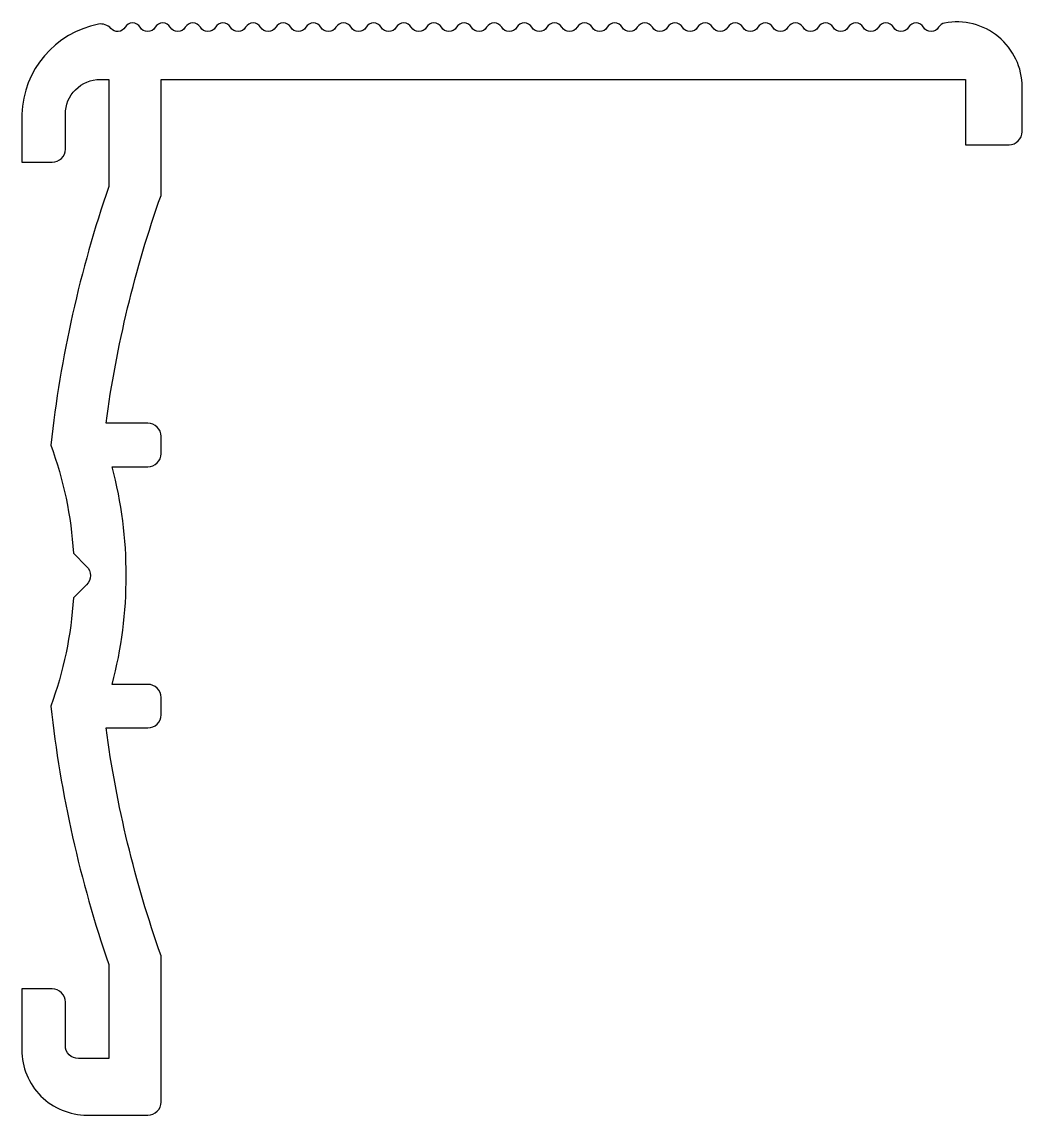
# Model space of a CAD drawing. Extents: x 171.4 to 194.4, y 220 to 245.1.
import ezdxf

# ---------------------------------------------------------------- set-up
doc = ezdxf.new("R2010")
doc.units = 0
doc.layers.get('0').update_dxf_attribs({"linetype": 'CONTINUOUS'})

msp = doc.modelspace()

# ---------------------------------------------------------------- linework, layer by layer
msp.add_lwpolyline([(186.288, 245.01, -0.57735), (185.942, 245.01, 0.57735), (185.595, 245.01, -0.57735), (185.249, 245.01, 0.57735), (184.903, 245.01, -0.57735), (184.556, 245.01, 0.57735), (184.21, 245.01, -0.57735), (183.863, 245.01, 0.57735), (183.517, 245.01, -0.57735), (183.17, 245.01, 0.57735), (182.824, 245.01, -0.57735), (182.478, 245.01, 0.57735), (182.131, 245.01, -0.57735), (181.785, 245.01, 0.57735), (181.438, 245.01, -0.57735), (181.092, 245.01, 0.57735), (180.746, 245.01, -0.57735), (180.399, 245.01, 0.57735), (180.053, 245.01, -0.57735), (179.706, 245.01, 0.57735), (179.36, 245.01, -0.57735), (179.014, 245.01, 0.57735), (178.667, 245.01, -0.57735), (178.321, 245.01, 0.57735), (177.974, 245.01, -0.57735), (177.628, 245.01, 0.57735), (177.281, 245.01, -0.57735), (176.935, 245.01, 0.57735), (176.589, 245.01, -0.57735), (176.242, 245.01, 0.57735), (175.896, 245.01, -0.57735), (175.549, 245.01, 0.57735), (175.203, 245.01, -0.57735), (174.857, 245.01, 0.57735), (174.51, 245.01, -0.57735), (174.164, 245.01, 0.57735), (173.817, 245.01, -0.518129), (173.492, 244.981, 0.270819), (173.206, 245.08, 0.349651), (171.444, 243.01), (171.444, 241.91), (172.144, 241.91, 0.414214), (172.444, 242.21), (172.444, 243.01, -0.414214), (173.244, 243.81), (173.444, 243.81), (173.444, 241.351, 0.055738), (172.109, 235.41, -0.07355), (172.629, 232.926), (172.932, 232.622, -0.414214), (172.932, 232.198), (172.629, 231.895, -0.07355), (172.109, 229.41, 0.055738), (173.444, 223.47), (173.444, 221.31), (172.744, 221.31, -0.414214), (172.444, 221.61), (172.444, 222.61, 0.414214), (172.144, 222.91), (171.444, 222.91), (171.444, 221.51, 0.414214), (172.944, 220.01), (174.344, 220.01, 0.414214), (174.644, 220.31), (174.644, 223.674, -0.051556), (173.379, 228.91), (174.344, 228.91, 0.414214), (174.644, 229.21), (174.644, 229.61, 0.414214), (174.344, 229.91), (173.522, 229.91, 0.128676), (173.522, 234.91), (174.344, 234.91, 0.414214), (174.644, 235.21), (174.644, 235.61, 0.414214), (174.344, 235.91), (173.379, 235.91, -0.051556), (174.644, 241.147), (174.644, 243.81), (193.144, 243.81), (193.144, 242.31), (194.144, 242.31, 0.414214), (194.444, 242.61), (194.444, 243.634, 0.471484), (192.659, 245.107, 0.217247), (192.524, 245.01, -0.57735), (192.177, 245.01, 0.57735), (191.831, 245.01, -0.57735), (191.484, 245.01, 0.57735), (191.138, 245.01, -0.57735), (190.791, 245.01, 0.57735), (190.445, 245.01, -0.57735), (190.099, 245.01, 0.57735), (189.752, 245.01, -0.57735), (189.406, 245.01, 0.57735), (189.059, 245.01, -0.57735), (188.713, 245.01, 0.57735), (188.367, 245.01, -0.57735), (188.02, 245.01, 0.57735), (187.674, 245.01, -0.57735), (187.327, 245.01, 0.57735), (186.981, 245.01, -0.57735), (186.635, 245.01, 0.57735)], format="xyb", close=True)

doc.saveas('drawing.dxf')
